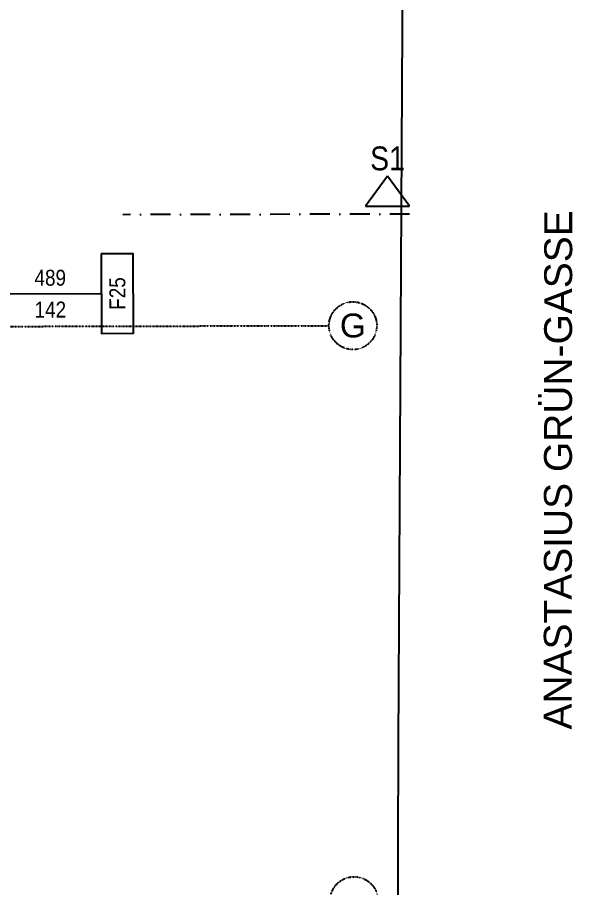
# Model space of a CAD drawing. Header units: millimetres. Extents: x -378801 to -302223, y -36469 to 154078.
# Drawn here: x -305706 to -302223, y -602 to 4862 of the extents above; entities that cross this region are included whole.
import ezdxf
from ezdxf.enums import TextEntityAlignment as Align

# ---------------------------------------------------------------- set-up
doc = ezdxf.new("R2010")
doc.units = ezdxf.units.MM
for name, pattern in [('DASHDOT', [1, 0.5, -0.25, 0, -0.25]), ('STRICHPUNKT', [1, 0.5, -0.25, 0, -0.25]), ('STRICHPUNKTX2', [2, 1, -0.5, 0, -0.5])]:
    doc.linetypes.add(name, pattern=pattern)
for name, color, linetype in [('01-SCH-G00-L01-M0', 8, 'STRICHPUNKTX2'), ('02-AXO-G00-L01-M0', 8, 'STRICHPUNKT'), ('04-TXT---------EP', 8, 'Continuous'), ('04-TXT-G00-L01-M0', 8, 'Continuous'), ('04-TXT-G00-L01-POS', 8, 'Continuous'), ('05-SYM---------M0', 8, 'Continuous'), ('05-TXT---------PP', 8, 'Continuous'), ('07-TXT---------M0', 8, 'Continuous'), ('09-SYM-G00-L01-GEHSTEIG', 8, 'Continuous'), ('09-TXT-G00-L01-M0', 8, 'Continuous')]:
    doc.layers.add(name, color=color, linetype=linetype)
doc.styles.add('ARIAL', font='arial.ttf', dxfattribs={"width": 0.85})
doc.styles.get("Standard").update_dxf_attribs({"font": 'arial.ttf'})

# ---------------------------------------------------------------- blocks, each defined once
blk = doc.blocks.new('04-TXT')
blk.add_line((0, 0), (0.9529, 0))
at = {"layer": '04-TXT---------EP', "color": 8, "style": 'ARIAL', "width": 0.85}
blk.add_attdef('WIDTH', text='', height=0.1, dxfattribs=at).set_placement((0.6322, 0.05), align=Align.CENTER)
blk.add_attdef('HEIGHT', text='', height=0.1, dxfattribs=at).set_placement((0.6322, -0.05), align=Align.TOP_CENTER)
blk = doc.blocks.new('türachse&qualität')
at = {"layer": '05-SYM---------M0'}
blk.add_line((-0.4, 0), (-0.4, 0), dxfattribs=at)
at = {"layer": '05-TXT---------PP'}
blk.add_lwpolyline([(-0.5, -0.25), (-0.5, 0.25), (-0.7, 0.25), (-0.7, -0.25)], close=True, dxfattribs=at)
at = {"layer": '05-TXT---------PP', "color": 8, "style": 'ARIAL', "text_generation_flag": 6, "width": 0.85}
blk.add_attdef('POS.NR.', text='', height=0.1, rotation=270, dxfattribs=at).set_placement((-0.6529, -0.0112), align=Align.TOP_CENTER)
blk = doc.blocks.new('schnittführung')
at = {"color": 4, "linetype": 'DASHDOT', "ltscale": 0.25}
blk.add_line((0.2375, -0.1378), (0.2375, 1.6622), dxfattribs=at)
blk.add_line((0.2375, -0.1378), (0.2375, 1.6622), dxfattribs=at)
blk.add_line((0.2375, -0.1378), (0.2375, 1.6622), dxfattribs=at)
at = {"color": 4}
blk.add_lwpolyline([(0.1875, 0.1378), (0.1875, -0.1378), (0, 0)], close=True, dxfattribs=at)
at = {"layer": '07-TXT---------M0', "color": 9, "style": 'ARIAL', "text_generation_flag": 6, "width": 0.85}
blk.add_attdef('SCHNITT', text='', height=0.15, rotation=270, dxfattribs=at).set_placement((-0.0373, 0), align=Align.CENTER)

msp = doc.modelspace()

# ---------------------------------------------------------------- linework, layer by layer
at = {"layer": '02-AXO-G00-L01-M0', "color": 251, "true_color": 0x636466}
msp.add_lwpolyline([(-337363.6923, 2854.1568), (-303751.1372, 2925.8242)], dxfattribs=at)
for centre in [(-303601.1376, 2926.144), (-303593.4405, -683.8478)]:
    msp.add_circle(centre, 150, dxfattribs=at)
at = {"layer": '09-SYM-G00-L01-GEHSTEIG', "color": 251, "true_color": 0x636466}
msp.add_lwpolyline([(-304624.8287, -15619.2428), (-304646.2348, -10478.2132, 0.186744235), (-303721.7426, -10040.5117, 0.22427897), (-303343.1441, -8890.8243), (-303314.9111, 302.7791), (-303286.1482, 5543.602), (-303286.1482, 5543.602), (-303286.1482, 5543.602), (-303243.4007, 12437.4104), (-303205.0733, 21286.3345), (-303205.0733, 21286.3345), (-303205.0733, 21286.3345), (-303160.2436, 34908.4737), (-303133.2156, 41023.855)], format="xyb", dxfattribs=at)

# ---------------------------------------------------------------- block references
at = {"layer": '01-SCH-G00-L01-M0', "color": 251, "true_color": 0x636466}
ref = msp.add_blockref('schnittführung', (-303383.5681, 3864.11), dxfattribs=dict(at, xscale=-1000, yscale=1000, zscale=1000, rotation=90.12216357497196))
ref.add_attrib('SCHNITT', 'S1', dxfattribs={"layer": '07-TXT---------M0', "color": 9, "extrusion": (0, 0, -1), "height": 150, "rotation": 179.8778364, "style": 'ARIAL', "text_generation_flag": 4, "width": 0.85}).set_placement((303383.6476, 3901.3692), align=Align.CENTER)
at = {"layer": '04-TXT-G00-L01-M0', "color": 251, "true_color": 0x636466, "xscale": 1000, "yscale": 1000, "zscale": 1000, "rotation": 0.1221635485536177}
msp.add_blockref('04-TXT', (-306131.5689, 3125.7492), dxfattribs=at).add_auto_attribs({'WIDTH': '489', 'HEIGHT': '142'})
at = {"layer": '04-TXT-G00-L01-POS', "color": 251, "true_color": 0x636466}
ref = msp.add_blockref('türachse&qualität', (-305678.644, 3126.7149), dxfattribs=dict(at, xscale=1000, yscale=1000, zscale=1000, rotation=180.122159931901))
ref.add_attrib('POS.NR.', 'F25', dxfattribs={"layer": '05-TXT---------PP', "color": 8, "height": 100, "rotation": 90.1221599, "style": 'ARIAL', "width": 0.85}).set_placement((-305078.6453, 3127.9942), align=Align.MIDDLE_CENTER)

# ---------------------------------------------------------------- texts
at = {"layer": '02-AXO-G00-L01-M0', "color": 251, "true_color": 0x636466, "insert": (-303601.1376, 2926.144), "char_height": 150, "width": 303.3, "attachment_point": 5, "rotation": 0.1221636}
msp.add_mtext('{\\fArial|b0|i0|c0|p34;G}', dxfattribs=at)
at = {"layer": '09-TXT-G00-L01-M0', "color": 251, "true_color": 0x636466, "insert": (-302403.664, 390.5562), "char_height": 175, "width": 3408.1, "attachment_point": 1, "rotation": 89.9358149}
msp.add_mtext('{\\fArial|b0|i0|c0|p34;ANASTASIUS GRÜN-GASSE}', dxfattribs=at)

doc.saveas('drawing.dxf')
